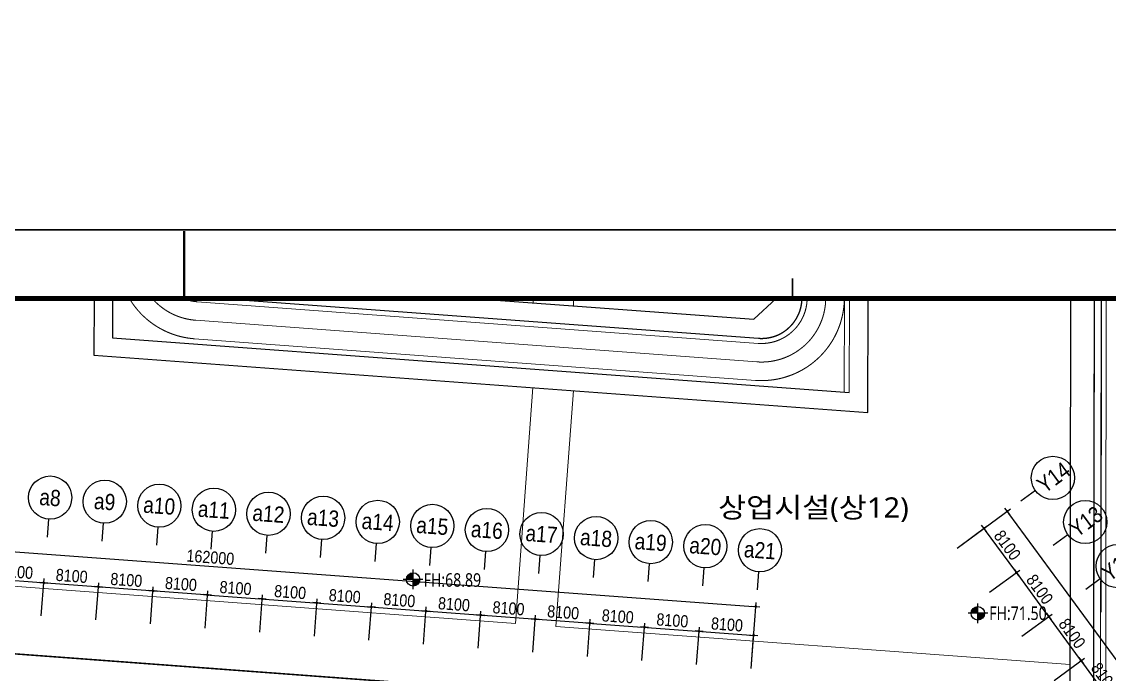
# Model space of a CAD drawing. Header units: millimetres. Extents: x 75184266 to 76346726, y -35077925 to -33679385.
# Drawn here: x 75409672 to 75570546, y -34846713 to -34750114 of the extents above; entities that cross this region are included whole.
import ezdxf
from ezdxf.enums import TextEntityAlignment as Align
from ezdxf.xclip import XClip

# ---------------------------------------------------------------- set-up
doc = ezdxf.new("R2010")
doc.units = ezdxf.units.MM
doc.header["$LTSCALE"] = 50
doc.header["$MEASUREMENT"] = 0
doc.header["$XCLIPFRAME"] = 2
doc.header["$PDMODE"] = 1
doc.header["$PDSIZE"] = -3
for name, pattern in [('PHANTOM2', [1.25, 0.625, -0.125, 0.125, -0.125, 0.125, -0.125]), ('XR-B1$0$XR-지하3층$0$PHANTOM2', [1.25, 0.625, -0.125, 0.125, -0.125, 0.125, -0.125]), ('XR-지하3층$0$ANYANG1', [11.5, 6, -1, 1, -1.5, 1, -1]), ('XR-지하3층$0$L2-2', [2.5, 1, -1.5]), ('XR-지하3층$0$PHANTOM2', [1.25, 0.625, -0.125, 0.125, -0.125, 0.125, -0.125])]:
    doc.linetypes.add(name, pattern=pattern)
doc.layers.get('0').update_dxf_attribs({"linetype": 'CONTINUOUS'})
doc.layers.get('Defpoints').update_dxf_attribs({"color": 51, "linetype": 'CONTINUOUS'})
for name, color, linetype in [('AZ-LINE', 3, 'CONTINUOUS'), ('XR-B1$0$XR-지하3층$0$-L-land1', 6, 'CONTINUOUS'), ('XR-지하3층$0$-L-land1', 6, 'CONTINUOUS'), ('XR-지하3층$0$00000-변경가로망', 7, 'CONTINUOUS'), ('XR-지하3층$0$00_블럭계획고', 7, 'CONTINUOUS'), ('XR-지하3층$0$DIM', 7, 'CONTINUOUS'), ('XR-지하3층$0$보도라인', 7, 'CONTINUOUS')]:
    doc.layers.add(name, color=color, linetype=linetype)
doc.layers.add('XR-기준층$0$XR-지하3층$0$DEFPOINT', color=142, linetype='CONTINUOUS', plot=False)
doc.layers.add('건축', color=8, linetype='CONTINUOUS', plot=False)
for name, color, linetype, lineweight in [('XR-지하3층$0$$-길가장자리선', 7, 'CONTINUOUS', 0), ('XR-지하3층$0$$-차로분리', 7, 'CONTINUOUS', 0), ('XR-지하3층$0$00000-계획선', 7, 'CONTINUOUS', 0), ('XR-지하3층$0$0_plan', 7, 'CONTINUOUS', 0)]:
    doc.layers.add(name, color=color, linetype=linetype, lineweight=lineweight)
doc.styles.add('XR-지하3층$0$20110829_평면도_면적조정$0$돋움', font='')
doc.styles.add('XR-지하3층$0$HY각헤드라인M', font='')
doc.styles.add('XR-지하3층$0$돋움', font='', dxfattribs={"width": 0.9})
doc.styles.add('XR-지하3층$0$울릉도m', font='')
doc.styles.get('XR-지하3층$0$20110829_평면도_면적조정$0$돋움').set_extended_font_data('Dotum')
doc.styles.get('XR-지하3층$0$HY각헤드라인M').set_extended_font_data('Malgun Gothic')
doc.styles.get('XR-지하3층$0$돋움').set_extended_font_data('Dotum')
doc.styles.get('XR-지하3층$0$울릉도m').set_extended_font_data('Malgun Gothic')
doc.dimstyles.new('XR-지하3층$0$20110829_평면도_면적조정$0$std_style', dxfattribs={"dimscale": 400, "dimtxt": 3, "dimasz": 1, "dimexe": 1.5, "dimexo": 2, "dimgap": 1, "dimtad": 1, "dimtoh": 1, "dimdec": 0, "dimzin": 0, "dimdsep": 46, "dimtxsty": 'XR-지하3층$0$돋움', "dimblk": 'XR-지하3층$0$20110829_평면도_면적조정$0$01420DDOT01', "dimblk1": 'XR-지하3층$0$20110829_평면도_면적조정$0$01420DDOT01', "dimblk2": 'XR-지하3층$0$20110829_평면도_면적조정$0$01420DDOT01', "dimcen": 2.5, "dimdle": 8, "dimclrd": 256, "dimclre": 256, "dimclrt": 256, "dimadec": 0, "dimazin": 0, "dimtfac": 1, "dimtdec": 0, "dimtix": 1, "dimtmove": 2, "dimatfit": 3, "dimldrblk": 'XR-지하3층$0$20110829_평면도_면적조정$0$_ClosedBlank', "dimfxl": 1, "dimtolj": 1, "dimtzin": 0, "dimlwd": -1, "dimlwe": -1, "dimarcsym": 0})

# ---------------------------------------------------------------- blocks, each defined once
blk = doc.blocks.new('바탕폼')
at = {"layer": 'AZ-LINE', "ltscale": 10}
blk.add_lwpolyline([(841, 594.71), (0, 594.71), (0, 0), (841, 0)], close=True, dxfattribs=at)
at = {"layer": 'AZ-LINE', "const_width": 0.7}
blk.add_lwpolyline([(380.5, 574.35), (380.5, 594.35)], dxfattribs=at)
at = {"layer": 'AZ-LINE', "ltscale": 10, "const_width": 0.5}
blk.add_lwpolyline([(560.75, 574.35), (560.75, 580.35)], dxfattribs=at)
at = {"layer": 'AZ-LINE', "const_width": 1.5}
blk.add_lwpolyline([(20, 574.35), (20, 20.35), (821, 20.35), (821, 574.35)], close=True, dxfattribs=at)
blk = doc.blocks.new('XR-지하3층$0$20110829_평면도_면적조정$0$01420DDOT01')
blk.add_line((-1.5, 0), (1.5, 0))
at = {"const_width": 0.5}
blk.add_lwpolyline([(-0.25, 0, 1), (0.25, 0, 1)], format="xyb", close=True, dxfattribs=at)
blk = doc.blocks.new('*D220')
at = {"layer": 'Defpoints', "color": 0, "transparency": 16777216}
for p in [(75555465, -34822586), (75547405, -34828495, 0), (75609665, -34913417, 0)]:
    blk.add_point(p, dxfattribs=at)
at = {"layer": '건축'}
for p, q in [((75548050, -34828022), (75555948, -34822231)), ((75617488, -34907186), (75555701, -34822909)), ((75610311, -34912944), (75618209, -34907153))]:
    blk.add_line(p, q, dxfattribs=at)
at = {"layer": '건축', "xscale": 400, "yscale": 400, "zscale": 400}
for p, rotation in [((75555465, -34822586), 126.2469342799536), ((75617725, -34907508), 306.2469342799536)]:
    blk.add_blockref('XR-지하3층$0$20110829_평면도_면적조정$0$01420DDOT01', p, dxfattribs=dict(at, rotation=rotation))
at = {"layer": '건축', "insert": (75587644, -34864278), "char_height": 1800, "attachment_point": 5, "rotation": 306.24693, "style": 'XR-지하3층$0$돋움'}
blk.add_mtext('\\A1;105300', dxfattribs=at)
blk = doc.blocks.new('XR-지하3층$0$20110829_평면도_면적조정$0$_ClosedBlank')
at = {"color": 0, "linetype": 'ByBlock', "lineweight": -2}
for p, q in [((-1, 0.17), (0, 0)), ((-1, 0.17), (-1, -0.17)), ((0, 0), (-1, -0.17))]:
    blk.add_line(p, q, dxfattribs=at)
blk = doc.blocks.new('*D229')
at = {"layer": 'Defpoints', "color": 0, "transparency": 16777216}
for p in [(75566391, -34844706), (75561773, -34848092, 0), (75566562, -34854625, 0)]:
    blk.add_point(p, dxfattribs=at)
at = {"layer": '건축'}
for p, q in [((75562418, -34847619), (75566875, -34844352)), ((75570944, -34850916), (75566628, -34845029)), ((75567207, -34854152), (75571665, -34850884))]:
    blk.add_line(p, q, dxfattribs=at)
at = {"layer": '건축', "xscale": 400, "yscale": 400, "zscale": 400}
for p, rotation in [((75566391, -34844706), 126.2469342799536), ((75571181, -34851239), 306.2469342799536)]:
    blk.add_blockref('XR-지하3층$0$20110829_평면도_면적조정$0$01420DDOT01', p, dxfattribs=dict(at, rotation=rotation))
at = {"layer": '건축', "insert": (75569835, -34847203), "char_height": 1800, "attachment_point": 5, "rotation": 306.24693, "style": 'XR-지하3층$0$돋움'}
blk.add_mtext('\\A1;8100', dxfattribs=at)
blk = doc.blocks.new('*D230')
at = {"layer": 'Defpoints', "color": 0, "transparency": 16777216}
for p in [(75561602, -34838174), (75556984, -34841560, 0), (75561773, -34848092, 0)]:
    blk.add_point(p, dxfattribs=at)
at = {"layer": '건축'}
for p, q in [((75557629, -34841087), (75562086, -34837819)), ((75566155, -34844384), (75561839, -34838496)), ((75562418, -34847619), (75566875, -34844352))]:
    blk.add_line(p, q, dxfattribs=at)
at = {"layer": '건축', "xscale": 400, "yscale": 400, "zscale": 400}
for p, rotation in [((75561602, -34838174), 126.2469342799536), ((75566391, -34844706), 306.2469342799536)]:
    blk.add_blockref('XR-지하3층$0$20110829_평면도_면적조정$0$01420DDOT01', p, dxfattribs=dict(at, rotation=rotation))
at = {"layer": '건축', "insert": (75565046, -34840671), "char_height": 1800, "attachment_point": 5, "rotation": 306.24693, "style": 'XR-지하3층$0$돋움'}
blk.add_mtext('\\A1;8100', dxfattribs=at)
blk = doc.blocks.new('*D231')
at = {"layer": 'Defpoints', "color": 0, "transparency": 16777216}
for p in [(75556813, -34831641), (75552194, -34835027, 0), (75556984, -34841560, 0)]:
    blk.add_point(p, dxfattribs=at)
at = {"layer": '건축'}
for p, q in [((75552840, -34834554), (75557297, -34831287)), ((75561366, -34837851), (75557049, -34831964)), ((75557629, -34841087), (75562086, -34837819))]:
    blk.add_line(p, q, dxfattribs=at)
at = {"layer": '건축', "xscale": 400, "yscale": 400, "zscale": 400}
for p, rotation in [((75556813, -34831641), 126.2469342799536), ((75561602, -34838174), 306.2469342799536)]:
    blk.add_blockref('XR-지하3층$0$20110829_평면도_면적조정$0$01420DDOT01', p, dxfattribs=dict(at, rotation=rotation))
at = {"layer": '건축', "insert": (75560257, -34834138), "char_height": 1800, "attachment_point": 5, "rotation": 306.24693, "style": 'XR-지하3층$0$돋움'}
blk.add_mtext('\\A1;8100', dxfattribs=at)
blk = doc.blocks.new('*D232')
at = {"layer": 'Defpoints', "color": 0, "transparency": 16777216}
for p in [(75552024, -34825109), (75547405, -34828495, 0), (75552194, -34835027, 0)]:
    blk.add_point(p, dxfattribs=at)
at = {"layer": '건축'}
for p, q in [((75548050, -34828022), (75552508, -34824754)), ((75556576, -34831319), (75552260, -34825432)), ((75552840, -34834554), (75557297, -34831287))]:
    blk.add_line(p, q, dxfattribs=at)
at = {"layer": '건축', "xscale": 400, "yscale": 400, "zscale": 400}
for p, rotation in [((75552024, -34825109), 126.2469342799536), ((75556813, -34831641), 306.2469342799536)]:
    blk.add_blockref('XR-지하3층$0$20110829_평면도_면적조정$0$01420DDOT01', p, dxfattribs=dict(at, rotation=rotation))
at = {"layer": '건축', "insert": (75555468, -34827606), "char_height": 1800, "attachment_point": 5, "rotation": 306.24693, "style": 'XR-지하3층$0$돋움'}
blk.add_mtext('\\A1;8100', dxfattribs=at)
blk = doc.blocks.new('*D234')
at = {"layer": 'Defpoints', "color": 0, "transparency": 16777216}
for p in [(75355963, -34834675, 0), (75518258, -34836691), (75517519, -34846658, 0)]:
    blk.add_point(p, dxfattribs=at)
at = {"layer": '건축'}
for p, q in [((75356022, -34833877), (75356746, -34824111)), ((75357101, -34824739), (75517859, -34836662)), ((75517578, -34845860), (75518303, -34836093))]:
    blk.add_line(p, q, dxfattribs=at)
at = {"layer": '건축', "xscale": 400, "yscale": 400, "zscale": 400}
for p, rotation in [((75356702, -34824709), 175.7582552519373), ((75518258, -34836691), 355.7582552519373)]:
    blk.add_blockref('XR-지하3층$0$20110829_평면도_면적조정$0$01420DDOT01', p, dxfattribs=dict(at, rotation=rotation))
at = {"layer": '건축', "insert": (75437576, -34829403), "char_height": 1800, "attachment_point": 5, "rotation": 355.75826, "style": 'XR-지하3층$0$돋움'}
blk.add_mtext('\\A1;162000', dxfattribs=at)
blk = doc.blocks.new('*D240')
at = {"layer": 'Defpoints', "color": 0, "transparency": 16777216}
for p in [(75412931, -34833158), (75404430, -34838270, 0), (75412507, -34838869, 0)]:
    blk.add_point(p, dxfattribs=at)
at = {"layer": '건축'}
for p, q in [((75404489, -34837472), (75404898, -34831960)), ((75405252, -34832588), (75412532, -34833128)), ((75412567, -34838071), (75412975, -34832560))]:
    blk.add_line(p, q, dxfattribs=at)
at = {"layer": '건축', "xscale": 400, "yscale": 400, "zscale": 400}
for p, rotation in [((75404853, -34832559), 175.7582552519373), ((75412931, -34833158), 355.7582552519373)]:
    blk.add_blockref('XR-지하3층$0$20110829_평면도_면적조정$0$01420DDOT01', p, dxfattribs=dict(at, rotation=rotation))
at = {"layer": '건축', "insert": (75408988, -34831561), "char_height": 1800, "attachment_point": 5, "rotation": 355.75826, "style": 'XR-지하3층$0$돋움'}
blk.add_mtext('\\A1;8100', dxfattribs=at)
blk = doc.blocks.new('*D241')
at = {"layer": 'Defpoints', "color": 0, "transparency": 16777216}
for p in [(75421009, -34833757), (75412507, -34838869, 0), (75420585, -34839468, 0)]:
    blk.add_point(p, dxfattribs=at)
at = {"layer": '건축'}
for p, q in [((75412567, -34838071), (75412975, -34832560)), ((75413330, -34833188), (75420610, -34833727)), ((75420644, -34838670), (75421053, -34833159))]:
    blk.add_line(p, q, dxfattribs=at)
at = {"layer": '건축', "xscale": 400, "yscale": 400, "zscale": 400}
for p, rotation in [((75412931, -34833158), 175.7582552519373), ((75421009, -34833757), 355.7582552519373)]:
    blk.add_blockref('XR-지하3층$0$20110829_평면도_면적조정$0$01420DDOT01', p, dxfattribs=dict(at, rotation=rotation))
at = {"layer": '건축', "insert": (75417066, -34832160), "char_height": 1800, "attachment_point": 5, "rotation": 355.75826, "style": 'XR-지하3층$0$돋움'}
blk.add_mtext('\\A1;8100', dxfattribs=at)
blk = doc.blocks.new('*D242')
at = {"layer": 'Defpoints', "color": 0, "transparency": 16777216}
for p in [(75429087, -34834356), (75420585, -34839468, 0), (75428663, -34840067, 0)]:
    blk.add_point(p, dxfattribs=at)
at = {"layer": '건축'}
for p, q in [((75420644, -34838670), (75421053, -34833159)), ((75421408, -34833787), (75428688, -34834327)), ((75428722, -34839269), (75429131, -34833758))]:
    blk.add_line(p, q, dxfattribs=at)
at = {"layer": '건축', "xscale": 400, "yscale": 400, "zscale": 400}
for p, rotation in [((75421009, -34833757), 175.7582552519373), ((75429087, -34834356), 355.7582552519373)]:
    blk.add_blockref('XR-지하3층$0$20110829_평면도_면적조정$0$01420DDOT01', p, dxfattribs=dict(at, rotation=rotation))
at = {"layer": '건축', "insert": (75425144, -34832759), "char_height": 1800, "attachment_point": 5, "rotation": 355.75826, "style": 'XR-지하3층$0$돋움'}
blk.add_mtext('\\A1;8100', dxfattribs=at)
blk = doc.blocks.new('*D243')
at = {"layer": 'Defpoints', "color": 0, "transparency": 16777216}
for p in [(75437165, -34834955), (75428663, -34840067, 0), (75436741, -34840666, 0)]:
    blk.add_point(p, dxfattribs=at)
at = {"layer": '건축'}
for p, q in [((75428722, -34839269), (75429131, -34833758)), ((75429486, -34834386), (75436766, -34834926)), ((75436800, -34839869), (75437209, -34834357))]:
    blk.add_line(p, q, dxfattribs=at)
at = {"layer": '건축', "xscale": 400, "yscale": 400, "zscale": 400}
for p, rotation in [((75429087, -34834356), 175.7582552519373), ((75437165, -34834955), 355.7582552519373)]:
    blk.add_blockref('XR-지하3층$0$20110829_평면도_면적조정$0$01420DDOT01', p, dxfattribs=dict(at, rotation=rotation))
at = {"layer": '건축', "insert": (75433222, -34833358), "char_height": 1800, "attachment_point": 5, "rotation": 355.75826, "style": 'XR-지하3층$0$돋움'}
blk.add_mtext('\\A1;8100', dxfattribs=at)
blk = doc.blocks.new('*D244')
at = {"layer": 'Defpoints', "color": 0, "transparency": 16777216}
for p in [(75445242, -34835554), (75436741, -34840666, 0), (75444819, -34841265, 0)]:
    blk.add_point(p, dxfattribs=at)
at = {"layer": '건축'}
for p, q in [((75436800, -34839869), (75437209, -34834357)), ((75437563, -34834985), (75444843, -34835525)), ((75444878, -34840468), (75445287, -34834956))]:
    blk.add_line(p, q, dxfattribs=at)
at = {"layer": '건축', "xscale": 400, "yscale": 400, "zscale": 400}
for p, rotation in [((75437165, -34834955), 175.7582552519373), ((75445242, -34835554), 355.7582552519373)]:
    blk.add_blockref('XR-지하3층$0$20110829_평면도_면적조정$0$01420DDOT01', p, dxfattribs=dict(at, rotation=rotation))
at = {"layer": '건축', "insert": (75441300, -34833957), "char_height": 1800, "attachment_point": 5, "rotation": 355.75826, "style": 'XR-지하3층$0$돋움'}
blk.add_mtext('\\A1;8100', dxfattribs=at)
blk = doc.blocks.new('*D245')
at = {"layer": 'Defpoints', "color": 0, "transparency": 16777216}
for p in [(75453320, -34836154), (75444819, -34841265, 0), (75452897, -34841865, 0)]:
    blk.add_point(p, dxfattribs=at)
at = {"layer": '건축'}
for p, q in [((75444878, -34840468), (75445287, -34834956)), ((75445641, -34835584), (75452921, -34836124)), ((75452956, -34841067), (75453365, -34835555))]:
    blk.add_line(p, q, dxfattribs=at)
at = {"layer": '건축', "xscale": 400, "yscale": 400, "zscale": 400}
for p, rotation in [((75445242, -34835554), 175.7582552519373), ((75453320, -34836154), 355.7582552519373)]:
    blk.add_blockref('XR-지하3층$0$20110829_평면도_면적조정$0$01420DDOT01', p, dxfattribs=dict(at, rotation=rotation))
at = {"layer": '건축', "insert": (75449377, -34834556), "char_height": 1800, "attachment_point": 5, "rotation": 355.75826, "style": 'XR-지하3층$0$돋움'}
blk.add_mtext('\\A1;8100', dxfattribs=at)
blk = doc.blocks.new('*D246')
at = {"layer": 'Defpoints', "color": 0, "transparency": 16777216}
for p in [(75461398, -34836753), (75452897, -34841865, 0), (75460974, -34842464, 0)]:
    blk.add_point(p, dxfattribs=at)
at = {"layer": '건축'}
for p, q in [((75452956, -34841067), (75453365, -34835555)), ((75453719, -34836183), (75460999, -34836723)), ((75461034, -34841666), (75461442, -34836154))]:
    blk.add_line(p, q, dxfattribs=at)
at = {"layer": '건축', "xscale": 400, "yscale": 400, "zscale": 400}
for p, rotation in [((75453320, -34836154), 175.7582552519373), ((75461398, -34836753), 355.7582552519373)]:
    blk.add_blockref('XR-지하3층$0$20110829_평면도_면적조정$0$01420DDOT01', p, dxfattribs=dict(at, rotation=rotation))
at = {"layer": '건축', "insert": (75457455, -34835155), "char_height": 1800, "attachment_point": 5, "rotation": 355.75826, "style": 'XR-지하3층$0$돋움'}
blk.add_mtext('\\A1;8100', dxfattribs=at)
blk = doc.blocks.new('*D247')
at = {"layer": 'Defpoints', "color": 0, "transparency": 16777216}
for p in [(75469476, -34837352), (75460974, -34842464, 0), (75469052, -34843063, 0)]:
    blk.add_point(p, dxfattribs=at)
at = {"layer": '건축'}
for p, q in [((75461034, -34841666), (75461442, -34836154)), ((75461797, -34836782), (75469077, -34837322)), ((75469111, -34842265), (75469520, -34836753))]:
    blk.add_line(p, q, dxfattribs=at)
at = {"layer": '건축', "xscale": 400, "yscale": 400, "zscale": 400}
for p, rotation in [((75461398, -34836753), 175.7582552519373), ((75469476, -34837352), 355.7582552519373)]:
    blk.add_blockref('XR-지하3층$0$20110829_평면도_면적조정$0$01420DDOT01', p, dxfattribs=dict(at, rotation=rotation))
at = {"layer": '건축', "insert": (75465533, -34835755), "char_height": 1800, "attachment_point": 5, "rotation": 355.75826, "style": 'XR-지하3층$0$돋움'}
blk.add_mtext('\\A1;8100', dxfattribs=at)
blk = doc.blocks.new('*D248')
at = {"layer": 'Defpoints', "color": 0, "transparency": 16777216}
for p in [(75477554, -34837951), (75469052, -34843063, 0), (75477130, -34843662, 0)]:
    blk.add_point(p, dxfattribs=at)
at = {"layer": '건축'}
for p, q in [((75469111, -34842265), (75469520, -34836753)), ((75469875, -34837381), (75477155, -34837921)), ((75477189, -34842864), (75477598, -34837352))]:
    blk.add_line(p, q, dxfattribs=at)
at = {"layer": '건축', "xscale": 400, "yscale": 400, "zscale": 400}
for p, rotation in [((75469476, -34837352), 175.7582552519373), ((75477554, -34837951), 355.7582552519373)]:
    blk.add_blockref('XR-지하3층$0$20110829_평면도_면적조정$0$01420DDOT01', p, dxfattribs=dict(at, rotation=rotation))
at = {"layer": '건축', "insert": (75473611, -34836354), "char_height": 1800, "attachment_point": 5, "rotation": 355.75826, "style": 'XR-지하3층$0$돋움'}
blk.add_mtext('\\A1;8100', dxfattribs=at)
blk = doc.blocks.new('*D249')
at = {"layer": 'Defpoints', "color": 0, "transparency": 16777216}
for p in [(75485631, -34838550), (75477130, -34843662, 0), (75485208, -34844261, 0)]:
    blk.add_point(p, dxfattribs=at)
at = {"layer": '건축'}
for p, q in [((75477189, -34842864), (75477598, -34837352)), ((75477952, -34837980), (75485232, -34838520)), ((75485267, -34843463), (75485676, -34837952))]:
    blk.add_line(p, q, dxfattribs=at)
at = {"layer": '건축', "xscale": 400, "yscale": 400, "zscale": 400}
for p, rotation in [((75477554, -34837951), 175.7582552519373), ((75485631, -34838550), 355.7582552519373)]:
    blk.add_blockref('XR-지하3층$0$20110829_평면도_면적조정$0$01420DDOT01', p, dxfattribs=dict(at, rotation=rotation))
at = {"layer": '건축', "insert": (75481689, -34836953), "char_height": 1800, "attachment_point": 5, "rotation": 355.75826, "style": 'XR-지하3층$0$돋움'}
blk.add_mtext('\\A1;8100', dxfattribs=at)
blk = doc.blocks.new('*D250')
at = {"layer": 'Defpoints', "color": 0, "transparency": 16777216}
for p in [(75493709, -34839149), (75485208, -34844261, 0), (75493286, -34844860, 0)]:
    blk.add_point(p, dxfattribs=at)
at = {"layer": '건축'}
for p, q in [((75485267, -34843463), (75485676, -34837952)), ((75486030, -34838580), (75493310, -34839119)), ((75493345, -34844062), (75493754, -34838551))]:
    blk.add_line(p, q, dxfattribs=at)
at = {"layer": '건축', "xscale": 400, "yscale": 400, "zscale": 400}
for p, rotation in [((75485631, -34838550), 175.7582552519373), ((75493709, -34839149), 355.7582552519373)]:
    blk.add_blockref('XR-지하3층$0$20110829_평면도_면적조정$0$01420DDOT01', p, dxfattribs=dict(at, rotation=rotation))
at = {"layer": '건축', "insert": (75489767, -34837552), "char_height": 1800, "attachment_point": 5, "rotation": 355.75826, "style": 'XR-지하3층$0$돋움'}
blk.add_mtext('\\A1;8100', dxfattribs=at)
blk = doc.blocks.new('*D251')
at = {"layer": 'Defpoints', "color": 0, "transparency": 16777216}
for p in [(75501787, -34839748), (75493286, -34844860, 0), (75501363, -34845459, 0)]:
    blk.add_point(p, dxfattribs=at)
at = {"layer": '건축'}
for p, q in [((75493345, -34844062), (75493754, -34838551)), ((75494108, -34839179), (75501388, -34839719)), ((75501423, -34844661), (75501831, -34839150))]:
    blk.add_line(p, q, dxfattribs=at)
at = {"layer": '건축', "xscale": 400, "yscale": 400, "zscale": 400}
for p, rotation in [((75493709, -34839149), 175.7582552519373), ((75501787, -34839748), 355.7582552519373)]:
    blk.add_blockref('XR-지하3층$0$20110829_평면도_면적조정$0$01420DDOT01', p, dxfattribs=dict(at, rotation=rotation))
at = {"layer": '건축', "insert": (75497844, -34838151), "char_height": 1800, "attachment_point": 5, "rotation": 355.75826, "style": 'XR-지하3층$0$돋움'}
blk.add_mtext('\\A1;8100', dxfattribs=at)
blk = doc.blocks.new('*D252')
at = {"layer": 'Defpoints', "color": 0, "transparency": 16777216}
for p in [(75509865, -34840347), (75501363, -34845459, 0), (75509441, -34846058, 0)]:
    blk.add_point(p, dxfattribs=at)
at = {"layer": '건축'}
for p, q in [((75501423, -34844661), (75501831, -34839150)), ((75502186, -34839778), (75509466, -34840318)), ((75509500, -34845261), (75509909, -34839749))]:
    blk.add_line(p, q, dxfattribs=at)
at = {"layer": '건축', "xscale": 400, "yscale": 400, "zscale": 400}
for p, rotation in [((75501787, -34839748), 175.7582552519373), ((75509865, -34840347), 355.7582552519373)]:
    blk.add_blockref('XR-지하3층$0$20110829_평면도_면적조정$0$01420DDOT01', p, dxfattribs=dict(at, rotation=rotation))
at = {"layer": '건축', "insert": (75505922, -34838750), "char_height": 1800, "attachment_point": 5, "rotation": 355.75826, "style": 'XR-지하3층$0$돋움'}
blk.add_mtext('\\A1;8100', dxfattribs=at)
blk = doc.blocks.new('*D253')
at = {"layer": 'Defpoints', "color": 0, "transparency": 16777216}
for p in [(75517943, -34840946), (75509441, -34846058, 0), (75517519, -34846658, 0)]:
    blk.add_point(p, dxfattribs=at)
at = {"layer": '건축'}
for p, q in [((75509500, -34845261), (75509909, -34839749)), ((75510264, -34840377), (75517544, -34840917)), ((75517578, -34845860), (75517987, -34840348))]:
    blk.add_line(p, q, dxfattribs=at)
at = {"layer": '건축', "xscale": 400, "yscale": 400, "zscale": 400}
for p, rotation in [((75509865, -34840347), 175.7582552519373), ((75517943, -34840946), 355.7582552519373)]:
    blk.add_blockref('XR-지하3층$0$20110829_평면도_면적조정$0$01420DDOT01', p, dxfattribs=dict(at, rotation=rotation))
at = {"layer": '건축', "insert": (75514000, -34839349), "char_height": 1800, "attachment_point": 5, "rotation": 355.75826, "style": 'XR-지하3층$0$돋움'}
blk.add_mtext('\\A1;8100', dxfattribs=at)
blk = doc.blocks.new('11111111')
at = {"layer": 'XR-B1$0$XR-지하3층$0$-L-land1', "color": 1, "linetype": 'XR-B1$0$XR-지하3층$0$PHANTOM2', "ltscale": 200, "true_color": 0xfb0404}
blk.add_lwpolyline([(77063562, -34333155), (77066587, -34318155), (77066649, -34281009), (77069707, -34246009), (77069739, -34226894), (76980173, -34220244), (76854435, -34210909, -0.1151176), (76806437, -34235824), (76800088, -34243550), (76796571, -34369510), (76803542, -34376679), (76934489, -34376677), (76959481, -34372677), (76989487, -34372677), (77004494, -34373677), (77052897, -34373675), (77063512, -34363078)], format="xyb", close=True, dxfattribs=at)
blk = doc.blocks.new('XR-지하3층$0$레벨검토 00')
at = {"ltscale": 1000}
h = blk.add_hatch(color=2, dxfattribs=at)
h.dxf.hatch_style = 1
h.paths.add_polyline_path([(-709, 625), (-229, 625, 0.414214), (-709, 1105)])
h.paths.add_polyline_path([(-709, 625), (-1189, 625, 0.414214), (-709, 145)])
at = {"color": 2, "ltscale": 1000, "elevation": -217000}
for points in [[(-709, -75), (-709, 1325)], [(-1409, 625), (-9, 625)]]:
    blk.add_lwpolyline(points, dxfattribs=at)
at = {"color": 2, "ltscale": 1000}
blk.add_circle((-709, 625, -217000), 480, dxfattribs=at)
blk = doc.blocks.new('XR-지하3층$0$A$C723B38EE')
at = {"layer": 'XR-지하3층$0$$-길가장자리선', "color": 8}
for points in [[(447.56, 435.58, -0.30604), (454.28, 425.59), (454.1, 313.11), (451.04, 278.11), (450.98, 240.67), (447.95, 225.67), (447.9, 193.65, -0.063862), (447.38, 189.68)], [(308, 402.95, 0.393153), (319.34, 390.71)], [(313.5, 402.94, 0.393153), (319.75, 396.19)], [(402.33, 384.55, 0.435593), (415.48, 396.75)], [(402.73, 390.03, 0.435593), (409.98, 396.75)]]:
    blk.add_lwpolyline(points, format="xyb", dxfattribs=at)
for points in [[(319.75, 396.19), (402.73, 390.03)], [(319.34, 390.71), (402.33, 384.55)]]:
    blk.add_lwpolyline(points, dxfattribs=at)
at = {"layer": 'XR-지하3층$0$$-차로분리', "color": 8, "linetype": 'XR-지하3층$0$L2-2', "ltscale": 80, "flags": 128}
blk.add_lwpolyline([(310.8, 433.46), (310.75, 402.94, 0.393153), (319.55, 393.45), (402.53, 387.29), (402.53, 387.29, 0.435593), (412.73, 396.75), (412.79, 428.9)], format="xyb", dxfattribs=at)
at = {"layer": 'XR-지하3층$0$-L-land1', "color": 1, "linetype": 'XR-지하3층$0$PHANTOM2', "ltscale": 200, "true_color": 0xfb0404}
blk.add_lwpolyline([(442.7, 226.2), (445.72, 241.2), (445.79, 278.35), (448.85, 313.35), (448.88, 332.46), (359.31, 339.11), (233.57, 348.45, -0.115118), (185.57, 323.53), (179.23, 315.81), (175.71, 189.85), (182.68, 182.68), (313.63, 182.68), (338.62, 186.68), (368.63, 186.68), (383.63, 185.68), (432.03, 185.68), (442.65, 196.28)], format="xyb", close=True, dxfattribs=at)
at = {"layer": 'XR-지하3층$0$00000-계획선', "color": 8, "linetype": 'Continuous'}
for points in [[(369.43, 396.02), (369.49, 436.12)], [(375.43, 395.57), (375.49, 435.68)], [(369.42, 383.48), (366.83, 348.58)], [(375.41, 383.04), (372.82, 348.13)], [(243.28, 357.75), (366.83, 348.58)], [(372.82, 348.13), (448.89, 342.49)]]:
    blk.add_lwpolyline(points, dxfattribs=at)
at = {"layer": 'XR-지하3층$0$00000-변경가로망', "color": 8}
for points in [[(304.56, 436.84), (304.48, 388.3)], [(418.96, 379.81), (419.03, 428.04)], [(448.88, 332.46), (449.03, 424.76)], [(321.08, 399.6), (402.08, 393.59)], [(402.08, 393.59), (406.48, 397.67)], [(304.48, 388.3), (418.96, 379.81)]]:
    blk.add_lwpolyline(points, dxfattribs=at)
at = {"layer": 'XR-지하3층$0$0_plan', "color": 8}
for points in [[(415.46, 382.77), (415.53, 426.91, -0.435593), (427.08, 437.61), (444.33, 436.33, -0.00518), (444.55, 436.31, -0.00518)], [(416.21, 382.77), (416.28, 426.91, -0.435593), (427.02, 436.86), (444.27, 435.58, -0.393153), (453.53, 425.6), (453.35, 313.15), (450.29, 278.15), (450.23, 240.75), (447.2, 225.75), (447.15, 193.65, -0.413722), (432.15, 178.68), (383.4, 178.68), (368.39, 178.68), (338.58, 178.68), (313.57, 175.67), (185.6, 175.67)]]:
    blk.add_lwpolyline(points, format="xyb", dxfattribs=at)
at = {"layer": 'XR-지하3층$0$보도라인', "color": 8}
blk.add_line((307.31, 436.45), (307.23, 390.86), dxfattribs=at)
for points in [[(446.15, 193.65), (446.2, 225.85), (449.23, 240.85), (449.29, 278.19), (452.35, 313.19), (452.53, 425.02)], [(452.41, 352.26), (452.53, 425.02)], [(453.53, 425.02), (453.41, 350.23)], [(319.81, 396.94), (402.79, 390.78)], [(307.23, 390.86), (416.21, 382.77)]]:
    blk.add_lwpolyline(points, dxfattribs=at)
blk.add_arc((403.23, 396.77), 6, 265.755, 359.9054, dxfattribs=at)
at = {"layer": 'XR-지하3층$0$00_블럭계획고', "color": 3, "xscale": 0.002076136996338, "yscale": 0.002076136996338, "zscale": 0.002076136996338, "rotation": 90}
for p in [(352.99, 356.55, 450.11), (436.53, 351.54, 450.11)]:
    blk.add_blockref('XR-지하3층$0$레벨검토 00', p, dxfattribs=at)
at = {"layer": 'XR-지하3층$0$00_블럭계획고', "color": 3, "style": 'XR-지하3층$0$HY각헤드라인M', "width": 0.8}
for s, p in [('FH:68.89', (353.24, 354)), ('FH:71.50', (436.91, 349.08))]:
    blk.add_text(s, height=2, rotation=0, dxfattribs=at).set_placement(p)
at = {"layer": 'XR-지하3층$0$DIM', "color": 3, "style": 'XR-지하3층$0$울릉도m', "width": 1.1}
blk.add_text('상업시설(상12)', height=3, rotation=0, dxfattribs=at).set_placement((410.92, 365.73), align=Align.MIDDLE_CENTER)

msp = doc.modelspace()

# ---------------------------------------------------------------- linework, layer by layer
at = {"layer": 'XR-기준층$0$XR-지하3층$0$DEFPOINT', "ltscale": 0.5}
for points in [[(75663667, -35077925.1), (75243667, -35077925.1), (75243667, -34780925.1), (75663667, -34780925.1)], [(75663669.1, -35077925.1), (75243669.1, -35077925.1), (75243669.1, -34780925.1), (75663669.1, -34780925.1)]]:
    msp.add_lwpolyline(points, close=True, dxfattribs=at)
at = {"layer": '건축'}
for p, q in [((75559631.4, -34819531.3), (75557480.8, -34821108.1)), ((75413628.8, -34823750.4), (75413431.6, -34826409.8)), ((75421706.6, -34824349.5), (75421509.4, -34827008.9)), ((75429784.4, -34824948.7), (75429587.2, -34827608)), ((75437862.2, -34825547.8), (75437665, -34828207.1)), ((75564420.7, -34826063.8), (75562270.1, -34827640.5)), ((75445940.1, -34826146.9), (75445742.8, -34828806.3)), ((75454017.9, -34826746), (75453820.6, -34829405.4)), ((75462095.7, -34827345.1), (75461898.4, -34830004.5)), ((75470173.5, -34827944.2), (75469976.3, -34830603.6)), ((75478251.3, -34828543.4), (75478054.1, -34831202.7)), ((75486329.1, -34829142.5), (75486131.9, -34831801.8)), ((75494406.9, -34829741.6), (75494209.7, -34832400.9)), ((75502484.7, -34830340.7), (75502287.5, -34833000.1)), ((75510562.6, -34830939.8), (75510365.3, -34833599.2)), ((75518640.4, -34831538.9), (75518443.1, -34834198.3)), ((75569209.9, -34832596.3), (75567059.3, -34834173))]:
    msp.add_line(p, q, dxfattribs=at)
at = {"layer": '건축', "linetype": 'PHANTOM2', "ltscale": 50, "const_width": 200}
msp.add_lwpolyline([(75558575, -34961553.7), (75561600, -34946553.7), (75561662, -34909408.3), (75564720.4, -34874408.3), (75564752.3, -34855292.5), (75475186.2, -34848643), (75349448.2, -34839308.1, -0.11511755), (75301449.9, -34864222.7), (75295101, -34871948.7), (75291583.8, -34997908.7), (75298555.5, -35005077.8), (75429502.2, -35005076.4), (75454494.2, -35001076.2), (75484500.6, -35001075.9), (75499507.3, -35002075.7), (75547909.7, -35002074.4), (75558525.1, -34991476.6)], format="xyb", close=True, dxfattribs=at)
at = {"layer": '건축', "linetype": 'XR-지하3층$0$ANYANG1'}
msp.add_lwpolyline([(75558575, -34961553.7), (75561600, -34946553.7), (75561662, -34909408.3), (75564720.4, -34874408.3), (75564752.3, -34855292.5), (75475186.2, -34848643), (75349448.2, -34839308.1, -0.11511755), (75301449.9, -34864222.7), (75295101, -34871948.7), (75291583.8, -34997908.7), (75298555.5, -35005077.8), (75429502.2, -35005076.4), (75454494.2, -35001076.2), (75484500.6, -35001075.9), (75499507.3, -35002075.7), (75547909.7, -35002074.4), (75558525.1, -34991476.6)], format="xyb", close=True, dxfattribs=at)
at = {"layer": '건축'}
for centre in [(75562212.1, -34817639.3), (75413865.5, -34820559.2), (75421943.3, -34821158.3), (75430021.1, -34821757.4), (75438098.9, -34822356.5), (75446176.7, -34822955.7), (75454254.6, -34823554.8), (75462332.4, -34824153.9), (75567001.4, -34824171.7), (75470410.2, -34824753), (75478488, -34825352.1), (75486565.8, -34825951.2), (75494643.6, -34826550.3), (75502721.4, -34827149.5), (75510799.2, -34827748.6), (75518877.1, -34828347.7), (75571790.6, -34830704.2)]:
    msp.add_circle(centre, 3200, dxfattribs=at)

# ---------------------------------------------------------------- block references
at = {"layer": 'AZ-LINE', "xscale": 499.40546941707, "yscale": 499.40546941707, "zscale": 499.40546941707}
msp.add_blockref('바탕폼', (75243667, -35077925.1), dxfattribs=at)
at = {"layer": '건축', "ltscale": 0.5}
ref = msp.add_blockref('XR-지하3층$0$A$C723B38EE', (75115875.3, -35187756.2), dxfattribs=dict(at, xscale=999.9999999999998, yscale=999.9999999999998, zscale=999.9999999999998))
XClip(ref).set_block_clipping_path([(137.7798442268, 119.9958357572), (497.8511876765, 396.6664658143)])
at = {"layer": '건축'}
msp.add_blockref('11111111', (-1504986.9, -628399), dxfattribs=at)

# ---------------------------------------------------------------- texts
at = {"layer": '건축', "style": 'XR-지하3층$0$20110829_평면도_면적조정$0$돋움', "width": 0.9}
for s, rotation, p in [('Y14', 36.246935, (75562309, -34817568.2)), ('a8', 355.758255, (75413865.5, -34820559.2)), ('a9', 355.758255, (75421943.3, -34821158.3)), ('a10', 355.758255, (75430021.1, -34821757.4)), ('a11', 355.758255, (75438098.9, -34822356.5)), ('a12', 355.758255, (75446176.7, -34822955.7)), ('a13', 355.758255, (75454254.6, -34823554.8)), ('Y13', 36.246935, (75567098.3, -34824100.7)), ('a14', 355.758255, (75462332.4, -34824153.9)), ('a15', 355.758255, (75470410.2, -34824753)), ('a16', 355.758255, (75478488, -34825352.1)), ('a17', 355.758255, (75486565.8, -34825951.2)), ('a18', 355.758255, (75494643.6, -34826550.3)), ('a19', 355.758255, (75502721.4, -34827149.5)), ('a20', 355.758255, (75510799.2, -34827748.6)), ('a21', 355.758255, (75518877.1, -34828347.7)), ('Y12', 36.246935, (75571887.5, -34830633.2))]:
    msp.add_text(s, height=2400, rotation=rotation, dxfattribs=at).set_placement(p, align=Align.MIDDLE_CENTER)

# ---------------------------------------------------------------- dimensions: what is measured, and where the dimension line sits
at = {"layer": '건축'}
for base, p1, p2, angle, picture, middle in [((75555464.6, -34822586.2), (75609665.5, -34913417, 0), (75547405.1, -34828495, 0), 126.246934, '*D220', (75587644.2, -34864277.8)), ((75518258.2, -34836691.4), (75355962.8, -34834675.2, 0), (75517519.1, -34846657.5, 0), 355.758255, '*D234', (75437576.3, -34829402.6)), ((75552023.6, -34825109), (75552194.4, -34835027.5, 0), (75547405.1, -34828495, 0), 126.246934, '*D232', (75555467.7, -34827605.8)), ((75412931.1, -34833157.9), (75404429.7, -34838269.9, 0), (75412507.5, -34838869, 0), 355.758255, '*D240', (75408988.4, -34831560.7)), ((75421008.9, -34833757), (75412507.5, -34838869, 0), (75420585.3, -34839468.1, 0), 355.758255, '*D241', (75417066.2, -34832159.8)), ((75429086.7, -34834356.2), (75420585.3, -34839468.1, 0), (75428663.1, -34840067.3, 0), 355.758255, '*D242', (75425144, -34832758.9)), ((75437164.5, -34834955.3), (75428663.1, -34840067.3, 0), (75436740.9, -34840666.4, 0), 355.758255, '*D243', (75433221.8, -34833358.1)), ((75556812.9, -34831641.4), (75556983.6, -34841559.9, 0), (75552194.4, -34835027.5, 0), 126.246934, '*D231', (75560256.9, -34834138.3)), ((75445242.3, -34835554.4), (75436740.9, -34840666.4, 0), (75444818.7, -34841265.5, 0), 355.758255, '*D244', (75441299.7, -34833957.2)), ((75453320.1, -34836153.5), (75444818.7, -34841265.5, 0), (75452896.5, -34841864.6, 0), 355.758255, '*D245', (75449377.5, -34834556.3)), ((75461397.9, -34836752.6), (75452896.5, -34841864.6, 0), (75460974.4, -34842463.7, 0), 355.758255, '*D246', (75457455.3, -34835155.4)), ((75469475.8, -34837351.7), (75460974.4, -34842463.7, 0), (75469052.2, -34843062.8, 0), 355.758255, '*D247', (75465533.1, -34835754.5)), ((75477553.6, -34837950.8), (75469052.2, -34843062.8, 0), (75477130, -34843661.9, 0), 355.758255, '*D248', (75473610.9, -34836353.6)), ((75485631.4, -34838550), (75477130, -34843661.9, 0), (75485207.8, -34844261.1, 0), 355.758255, '*D249', (75481688.7, -34836952.7)), ((75493709.2, -34839149.1), (75485207.8, -34844261.1, 0), (75493285.6, -34844860.2, 0), 355.758255, '*D250', (75489766.5, -34837551.9)), ((75501787, -34839748.2), (75493285.6, -34844860.2, 0), (75501363.4, -34845459.3, 0), 355.758255, '*D251', (75497844.3, -34838151)), ((75509864.8, -34840347.3), (75501363.4, -34845459.3, 0), (75509441.2, -34846058.4, 0), 355.758255, '*D252', (75505922.2, -34838750.1)), ((75517942.6, -34840946.4), (75509441.2, -34846058.4, 0), (75517519.1, -34846657.5, 0), 355.758255, '*D253', (75514000, -34839349.2)), ((75561602.2, -34838173.9), (75561772.9, -34848092.4, 0), (75556983.6, -34841559.9, 0), 126.246934, '*D230', (75565046.2, -34840670.7)), ((75566391.4, -34844706.3), (75566562.2, -34854624.8, 0), (75561772.9, -34848092.4, 0), 126.246934, '*D229', (75569835.4, -34847203.2))]:
    dim = msp.add_linear_dim(base=base, p1=p1, p2=p2, angle=angle, dimstyle='XR-지하3층$0$20110829_평면도_면적조정$0$std_style', override={"dimtxt": 4.5}, dxfattribs=at)
    dim.commit()
    dim.dimension.update_dxf_attribs({"geometry": picture, "text_midpoint": middle})

doc.saveas('drawing.dxf')
